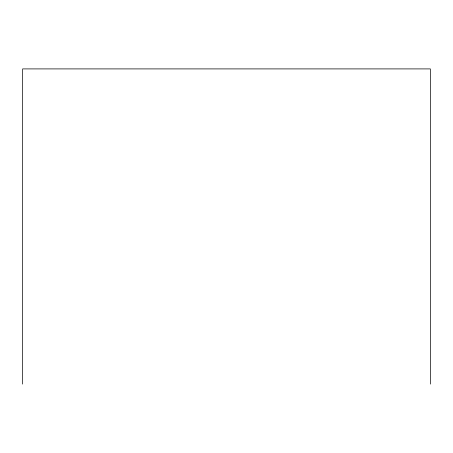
<?xml version="1.0" encoding="UTF-8"?>
<svg xmlns="http://www.w3.org/2000/svg" width="453" height="453" viewBox="0 0 453 453"><rect width="100%" height="100%" fill="white"/><g stroke="black" fill="none" stroke-linecap="round" stroke-linejoin="round"><path stroke-width="0.68" d="M430.35 384.093L430.35 68.907L22.65 68.907L22.65 384.093"/></g></svg>
